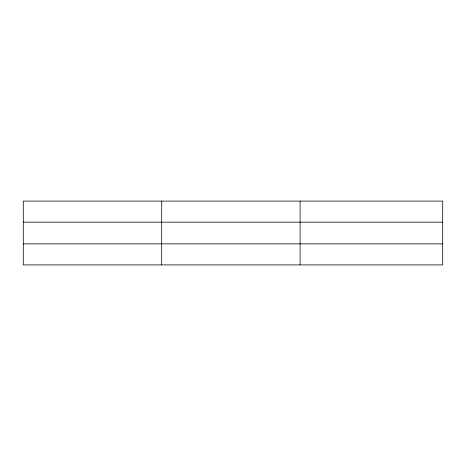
<?xml version="1.0" encoding="UTF-8"?>
<svg xmlns="http://www.w3.org/2000/svg" width="466" height="466" viewBox="0 0 466 466"><rect width="100%" height="100%" fill="white"/><g stroke="black" fill="none" stroke-linecap="round" stroke-linejoin="round"><path stroke-width="0.7" d="M161.702 201.096L161.702 264.904M300.104 201.096L300.104 264.904M442.7 222.154L442.7 201.096L23.3 201.096L23.3 264.904L442.7 264.904L442.7 222.154L23.3 222.154M23.3 243.846L442.7 243.846"/></g></svg>
